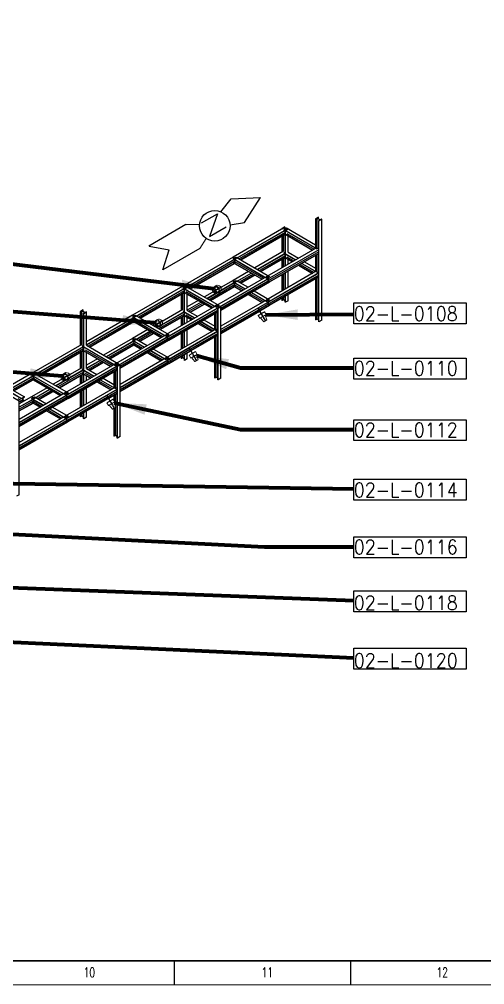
# Model space of a CAD drawing. Header units: inches. Extents: x 9 to 553326, y 5 to 186380.
# Drawn here: x 440000 to 483455, y 5 to 90147 of the extents above; entities that cross this region are included whole.
import ezdxf

# ---------------------------------------------------------------- set-up
doc = ezdxf.new("R2010")
doc.units = ezdxf.units.IN
doc.header["$MEASUREMENT"] = 0
doc.linetypes.add('LIGHTINGLAYOUTPROGRESSUNIT-EMBED 3_DWG$0$HIDDEN2', pattern=[0.1875, 0.125, -0.0625])
for name, color, linetype in [('_Auto', 7, 'Continuous'), ('Default', 7, 'Continuous'), ('LIGHTINGLAYOUTPROGRESSUNIT-EMBED 3_DWG$0$DwgTemplate', 7, 'Continuous')]:
    doc.layers.add(name, color=color, linetype=linetype)
doc.layers.add('Pipe Rack Lighting', color=1, linetype='Continuous', lineweight=5)
doc.styles.add('HZTXT', font='txt_qlt.shx', dxfattribs={"width": 0.7, "bigfont": 'hztxt.shx'})
doc.styles.get("Standard").update_dxf_attribs({"font": 'arial.ttf'})
doc.styles.add('TEG BORDER', font='txt_qlt.shx', dxfattribs={"width": 0.7, "bigfont": 'hztxt.shx'})
doc.dimstyles.new('ANSI_L', dxfattribs={"dimtxt": 0.18, "dimasz": 0.18, "dimexe": 0.18, "dimexo": 0.0625, "dimgap": 0.09, "dimtad": 0, "dimtih": 1, "dimtoh": 1, "dimdec": 4, "dimzin": 0, "dimdsep": 46, "dimtxsty": 'Standard', "dimcen": 0.09, "dimadec": 0, "dimazin": 0, "dimtfac": 1, "dimtdec": 4, "dimtofl": 0, "dimtmove": 0, "dimatfit": 3, "dimfxl": 1, "dimtolj": 1, "dimtzin": 0, "dimarcsym": 0})
doc.dimstyles.new('IED-Dimension-Metric_L', dxfattribs={"dimtxt": 0.18, "dimasz": 0.18, "dimexe": 0.18, "dimexo": 0.0625, "dimgap": 0.09, "dimtad": 0, "dimtih": 1, "dimtoh": 1, "dimdec": 4, "dimzin": 0, "dimdsep": 46, "dimtxsty": 'Standard', "dimcen": 0.09, "dimadec": 0, "dimazin": 0, "dimtfac": 1, "dimtdec": 4, "dimtofl": 0, "dimtmove": 0, "dimatfit": 3, "dimfxl": 1, "dimtolj": 1, "dimtzin": 0, "dimarcsym": 0})

# ---------------------------------------------------------------- blocks, each defined once
blk = doc.blocks.new('TEG BORDER A2')
at = {"linetype": 'Continuous'}
blk.add_line((5, 5), (489, 5), dxfattribs=at)
for p, q in [((371.25, 0), (371.25, 5)), ((408.37, 0), (408.37, 5))]:
    blk.add_line(p, q)
at = {"color": 5, "lineweight": 15}
blk.add_lwpolyline([(0, 420), (594, 420), (594, 0), (0, 0)], close=True, dxfattribs=at)
blk.add_lwpolyline([(5, 415), (589, 415), (589, 5), (5, 5)], close=True)
at = {"char_height": 2, "width": 2, "attachment_point": 7, "style": 'TEG BORDER'}
for s, insert in [('\\pi2.2204e-016;10', (352.17, 1.59)), ('\\pi0.3;11', (389.3, 1.59)), ('\\pi2.2204e-016;12', (426.42, 1.59))]:
    blk.add_mtext(s, dxfattribs=dict(at, insert=insert))

msp = doc.modelspace()

# ---------------------------------------------------------------- linework, layer by layer
at = {"layer": '_Auto', "color": 7, "linetype": 'Continuous'}
for points in [[(471231, 63665), (481711, 63665), (481711, 61717), (471231, 61717)], [(471231, 58509), (481711, 58509), (481711, 56561), (471231, 56561)], [(471231, 52756), (481711, 52756), (481711, 50808), (471231, 50808)], [(471231, 47208), (481711, 47208), (481711, 45260), (471231, 45260)], [(471231, 41811), (481711, 41811), (481711, 39863), (471231, 39863)], [(471231, 36774), (481711, 36774), (481711, 34825), (471231, 34825)], [(471231, 31418), (481711, 31418), (481711, 29470), (471231, 29470)]]:
    msp.add_lwpolyline(points, close=True, dxfattribs=at)
at = {"layer": 'Default', "color": 7, "linetype": 'Continuous'}
for p, q in [((458819, 72177), (459776, 73380)), ((459776, 73380), (462516, 73508)), ((461019, 71188), (462512, 73515)), ((457026, 71142), (458495, 71990)), ((455559, 70983), (452086, 68978)), ((455579, 70987), (456835, 71032)), ((459675, 70971), (461019, 71188)), ((452133, 68975), (453979, 68615)), ((453388, 66762), (453979, 68615)), ((456856, 68758), (453391, 66757))]:
    msp.add_line(p, q, dxfattribs=at)
at = {"layer": 'Default', "color": 0, "linetype": 'Continuous'}
for p, q in [((458495, 71990), (457762, 69866)), ((457762, 69866), (459309, 70759))]:
    msp.add_line(p, q, dxfattribs=at)
msp.add_circle((458252, 70868), 1427, dxfattribs=at)
at = {"layer": 'LIGHTINGLAYOUTPROGRESSUNIT-EMBED 3_DWG$0$DwgTemplate', "color": 9, "linetype": 'Continuous'}
for p, q in [((467924, 71663), (467665, 71513)), ((467665, 71513), (467681, 71504)), ((467665, 71513), (467665, 68763)), ((467681, 71504), (467806, 71576)), ((467681, 68772), (467681, 71504)), ((467806, 71576), (468090, 71412)), ((467806, 68859), (467806, 71576)), ((467816, 71582), (467940, 71654)), ((468100, 71418), (467816, 71582)), ((467940, 71654), (467924, 71663)), ((467940, 71510), (467940, 71654)), ((468090, 71412), (467965, 71340)), ((467965, 71340), (467981, 71331)), ((467965, 61920), (467965, 71340)), ((467981, 71331), (468240, 71480)), ((467981, 61910), (467981, 71331)), ((468224, 71490), (468100, 71418)), ((468240, 71480), (468224, 71490)), ((468240, 62060), (468240, 71480)), ((464686, 70666), (459979, 67948)), ((464945, 70516), (460238, 67799)), ((464815, 70423), (460383, 67864)), ((464787, 70757), (464527, 70607)), ((464527, 70607), (464527, 70575)), ((464527, 70607), (464543, 70598)), ((464543, 70598), (464668, 70670)), ((464543, 70584), (464543, 70598)), ((464668, 70656), (464668, 70670)), ((464668, 70670), (464952, 70506)), ((464678, 70676), (464802, 70748)), ((464962, 70512), (464678, 70676)), ((464686, 70516), (464945, 70666)), ((464686, 70666), (464945, 70516)), ((464686, 70516), (467823, 68705)), ((464802, 70748), (464787, 70757)), ((464802, 70604), (464802, 70748)), ((464893, 70636), (464802, 70689)), ((464815, 70423), (467678, 68770)), ((464952, 70506), (464828, 70434)), ((464828, 67125), (464828, 70434)), ((464828, 70434), (464844, 70425)), ((464844, 70425), (465103, 70575)), ((464844, 67134), (464844, 70425)), ((464945, 70666), (467665, 69095)), ((465087, 70584), (464962, 70512)), ((465103, 70575), (465087, 70584)), ((464815, 70239), (460543, 67772)), ((464828, 70102), (460667, 67700)), ((460683, 67691), (464815, 70077)), ((464527, 69911), (464527, 68401)), ((464543, 68410), (464543, 69920)), ((464668, 68482), (464668, 69992)), ((464690, 70167), (467394, 68606)), ((464815, 70239), (464828, 70232)), ((464815, 70077), (467378, 68597)), ((464968, 70150), (467518, 68678)), ((465103, 68401), (465103, 69911)), ((467818, 68851), (463117, 66137)), ((467965, 68637), (463376, 65987)), ((467965, 68619), (463376, 65969)), ((467948, 68777), (467823, 68705)), ((459974, 67946), (455272, 65231)), ((460233, 67796), (455531, 65081)), ((460108, 67706), (455677, 65147)), ((459974, 67946), (460233, 67796)), ((460238, 67799), (459979, 67948)), ((459979, 67948), (459979, 67943)), ((459979, 67799), (460238, 67948)), ((459979, 67799), (463117, 65987)), ((460108, 67706), (460108, 67521)), ((460108, 67706), (462971, 66053)), ((460238, 67948), (463376, 66137)), ((464681, 68489), (461991, 66936)), ((464828, 68275), (462250, 66787)), ((464815, 68249), (462266, 66777)), ((464815, 68065), (462425, 66685)), ((464828, 67928), (462550, 66613)), ((462566, 66604), (464815, 67903)), ((467953, 68427), (463251, 65713)), ((467965, 68291), (463376, 65641)), ((463376, 65622), (467965, 68272)), ((464527, 67737), (464527, 66951)), ((464543, 66961), (464543, 67746)), ((464668, 67033), (464668, 67818)), ((464686, 68342), (464810, 68414)), ((464686, 68342), (465811, 67692)), ((464690, 67993), (465511, 67519)), ((464815, 68249), (465795, 67683)), ((464815, 68065), (464828, 68058)), ((464815, 67903), (465495, 67510)), ((464968, 67977), (465636, 67591)), ((465103, 68401), (466070, 67842)), ((465103, 67283), (465103, 67737)), ((467665, 68099), (467665, 66589)), ((467681, 66598), (467681, 68108)), ((467806, 66685), (467806, 68180)), ((460108, 67521), (455836, 65055)), ((460233, 67450), (455961, 64983)), ((455977, 64974), (460108, 67359)), ((459984, 67450), (462687, 65889)), ((460108, 67521), (460233, 67450)), ((460108, 67521), (462812, 65961)), ((460108, 67359), (462671, 65880)), ((466070, 67178), (467378, 66423)), ((466086, 67187), (467394, 66432)), ((466211, 67259), (467518, 66504)), ((466370, 67351), (467678, 66596)), ((466386, 67360), (467823, 66531)), ((466645, 67510), (467665, 66921)), ((463112, 66134), (458410, 63419)), ((463371, 65984), (458669, 63270)), ((463371, 65966), (458814, 63335)), ((461416, 66604), (459979, 65774)), ((461675, 66455), (460238, 65625)), ((461691, 66445), (460383, 65690)), ((461850, 66353), (460543, 65598)), ((461975, 66281), (460667, 65526)), ((460683, 65517), (461991, 66272)), ((463112, 66134), (463371, 65984)), ((467818, 66677), (463117, 63963)), ((463376, 65987), (463117, 66137)), ((463376, 66137), (463117, 65987)), ((463246, 65894), (463246, 65710)), ((467953, 66253), (463251, 63539)), ((463251, 65713), (463251, 65897)), ((463371, 65984), (463371, 65966)), ((463371, 65972), (463376, 65969)), ((467965, 66463), (463376, 63813)), ((467965, 66445), (463376, 63795)), ((467965, 66117), (463376, 63467)), ((463376, 63448), (467965, 66098)), ((463376, 65969), (463376, 65987)), ((464527, 66287), (464527, 64777)), ((464543, 64787), (464543, 66297)), ((464668, 64859), (464668, 66369)), ((464828, 64951), (464828, 66461)), ((464844, 64960), (464844, 66470)), ((465103, 65109), (465103, 66619)), ((467665, 65925), (467665, 62093)), ((467681, 62084), (467681, 65934)), ((467806, 62156), (467806, 66006)), ((467948, 66603), (467823, 66531)), ((455272, 65231), (450565, 62514)), ((455531, 65081), (450824, 62364)), ((455402, 64988), (450970, 62430)), ((455373, 65322), (455114, 65173)), ((455114, 65173), (455130, 65163)), ((455114, 65173), (455114, 65140)), ((455130, 65163), (455255, 65235)), ((455130, 65149), (455130, 65163)), ((455255, 65235), (455539, 65071)), ((455255, 65221), (455255, 65235)), ((455264, 65241), (455389, 65313)), ((455549, 65077), (455264, 65241)), ((455272, 65081), (455531, 65231)), ((455531, 65081), (455272, 65231)), ((455272, 65231), (455531, 65081)), ((455272, 65081), (458410, 63270)), ((455389, 65313), (455373, 65322)), ((455389, 65299), (455389, 65313)), ((455402, 64988), (458264, 63335)), ((455539, 65071), (455414, 64999)), ((455414, 61690), (455414, 64999)), ((455414, 64999), (455430, 64990)), ((455430, 64990), (455689, 65140)), ((455430, 61699), (455430, 64990)), ((455531, 65231), (458669, 63419)), ((455673, 65149), (455549, 65077)), ((455689, 65140), (455673, 65149)), ((459974, 65772), (457284, 64219)), ((460233, 65622), (457543, 64069)), ((460108, 65532), (457559, 64060)), ((460108, 65348), (457719, 63968)), ((460233, 65276), (457843, 63896)), ((457859, 63887), (460108, 65185)), ((463246, 65710), (458827, 63158)), ((463371, 65638), (458827, 63015)), ((458827, 62996), (463371, 65620)), ((459974, 65772), (460233, 65622)), ((460238, 65625), (459979, 65774)), ((459979, 65774), (459979, 65769)), ((459979, 65625), (460238, 65774)), ((459979, 65625), (461104, 64975)), ((459984, 65276), (460804, 64802)), ((460108, 65532), (460108, 65348)), ((460108, 65532), (461088, 64966)), ((460108, 65348), (460233, 65276)), ((460108, 65348), (460929, 64874)), ((460108, 65185), (460788, 64793)), ((460238, 65774), (461363, 65125)), ((463246, 65710), (463371, 65638)), ((463376, 65641), (463251, 65713)), ((463371, 65638), (463371, 65620)), ((463371, 65625), (463376, 65622)), ((463376, 65622), (463376, 65641)), ((455402, 64804), (451129, 62338)), ((455414, 64667), (451254, 62266)), ((451270, 62256), (455402, 64642)), ((455114, 64476), (455114, 62966)), ((455130, 62975), (455130, 64485)), ((455255, 63047), (455255, 64557)), ((455277, 64732), (457980, 63171)), ((455402, 64804), (455414, 64797)), ((455402, 64642), (457964, 63162)), ((455555, 64716), (458105, 63243)), ((455689, 62966), (455689, 64476)), ((461363, 64461), (462671, 63706)), ((461379, 64470), (462687, 63715)), ((461504, 64542), (462812, 63787)), ((461664, 64634), (462971, 63879)), ((461679, 64643), (463117, 63813)), ((461938, 64793), (463376, 63963)), ((464527, 64113), (464527, 63905)), ((464543, 63895), (464543, 64123)), ((464668, 63967), (464668, 64195)), ((464828, 63731), (464828, 64287)), ((464844, 63722), (464844, 64296)), ((465103, 63872), (465103, 64445)), ((458410, 63419), (453703, 60702)), ((458669, 63270), (453962, 60552)), ((458552, 63184), (453962, 60534)), ((456709, 63887), (455689, 63298)), ((456968, 63737), (455689, 62999)), ((456984, 63728), (455689, 62980)), ((457144, 63636), (455836, 62881)), ((457268, 63564), (455961, 62809)), ((455977, 62800), (457284, 63555)), ((458511, 63511), (458252, 63361)), ((458252, 63361), (458252, 63328)), ((458252, 63361), (458268, 63352)), ((458268, 63352), (458392, 63424)), ((458268, 63337), (458268, 63352)), ((458392, 63424), (458677, 63260)), ((458402, 63429), (458527, 63501)), ((458686, 63265), (458402, 63429)), ((458669, 63419), (458410, 63270)), ((458669, 63270), (458410, 63419)), ((458410, 63419), (458669, 63270)), ((458527, 63501), (458511, 63511)), ((458677, 63260), (458552, 63188)), ((458552, 63188), (458568, 63179)), ((458552, 56485), (458552, 63188)), ((458568, 63179), (458827, 63328)), ((458568, 56476), (458568, 63179)), ((458811, 63337), (458686, 63265)), ((458827, 63328), (458811, 63337)), ((463112, 63960), (458827, 61486)), ((463371, 63810), (458827, 61187)), ((463371, 63792), (458827, 61169)), ((458827, 56625), (458827, 63328)), ((463246, 63536), (462403, 63049)), ((463371, 63464), (462466, 62941)), ((462474, 62928), (463371, 63446)), ((463112, 63960), (463371, 63810)), ((463376, 63813), (463117, 63963)), ((463376, 63963), (463117, 63813)), ((463246, 63720), (463246, 63536)), ((463246, 63536), (463371, 63464)), ((463251, 63539), (463251, 63723)), ((463376, 63467), (463251, 63539)), ((463371, 63810), (463371, 63792)), ((463371, 63798), (463376, 63795)), ((463371, 63464), (463371, 63446)), ((463371, 63451), (463376, 63448)), ((463376, 63795), (463376, 63813)), ((463376, 63448), (463376, 63467)), ((464543, 63895), (464527, 63905)), ((464668, 63967), (464543, 63895)), ((464828, 63875), (464668, 63967)), ((464844, 63722), (464828, 63731)), ((465103, 63872), (464844, 63722)), ((445960, 63021), (445701, 62872)), ((445701, 62872), (445717, 62863)), ((445701, 62872), (445701, 59705)), ((445717, 62863), (445841, 62935)), ((445717, 59714), (445717, 62863)), ((445841, 59786), (445841, 62935)), ((445841, 62935), (446125, 62771)), ((445851, 62940), (445976, 63012)), ((446135, 62776), (445851, 62940)), ((445976, 63012), (445960, 63021)), ((445976, 62868), (445976, 63012)), ((446125, 62771), (446001, 62699)), ((446001, 62699), (446017, 62689)), ((446001, 56255), (446001, 62699)), ((446017, 62689), (446276, 62839)), ((446017, 56264), (446017, 62689)), ((446260, 62848), (446135, 62776)), ((446276, 62839), (446260, 62848)), ((446276, 59705), (446276, 62839)), ((450561, 62511), (446276, 60037)), ((450820, 62361), (446276, 59738)), ((450695, 62271), (446276, 59719)), ((450561, 62511), (450820, 62361)), ((450565, 62364), (450824, 62514)), ((450565, 62514), (450565, 62508)), ((450824, 62364), (450565, 62514)), ((450565, 62364), (453703, 60552)), ((450695, 62271), (450695, 62087)), ((450695, 62271), (453558, 60618)), ((450824, 62514), (453962, 60702)), ((455267, 63054), (452578, 61501)), ((455414, 62840), (452837, 61352)), ((455402, 62814), (452853, 61343)), ((455402, 62630), (453012, 61251)), ((455414, 62493), (453137, 61179)), ((453153, 61169), (455402, 62468)), ((458539, 62992), (453838, 60278)), ((458552, 62856), (453962, 60206)), ((453962, 60188), (458552, 62837)), ((455114, 62302), (455114, 61517)), ((455130, 61526), (455130, 62311)), ((455255, 61598), (455255, 62383)), ((455287, 62899), (455412, 62971)), ((455287, 62899), (456398, 62258)), ((455287, 62552), (455412, 62624)), ((455287, 62552), (456098, 62084)), ((455402, 62814), (456382, 62248)), ((455402, 62468), (456082, 62075)), ((455412, 62624), (455412, 62809)), ((455412, 62624), (455414, 62623)), ((455555, 62542), (456222, 62156)), ((455689, 62966), (456657, 62407)), ((455689, 61849), (455689, 62302)), ((458252, 62664), (458252, 61154)), ((458268, 61163), (458268, 62673)), ((458392, 61250), (458392, 62745)), ((462354, 63021), (458827, 60985)), ((462417, 62913), (458827, 60841)), ((458827, 60822), (462425, 62899)), ((450695, 62087), (446423, 59620)), ((450820, 62015), (446547, 59548)), ((446563, 59539), (450695, 61924)), ((450570, 62015), (453274, 60454)), ((450695, 62087), (450820, 62015)), ((450695, 62087), (453398, 60526)), ((450695, 61924), (453258, 60445)), ((456657, 61743), (457964, 60988)), ((456673, 61752), (457980, 60997)), ((456797, 61824), (458105, 61069)), ((456957, 61916), (458264, 61161)), ((456973, 61926), (458410, 61096)), ((457232, 62075), (458252, 61486)), ((467681, 62084), (467665, 62093)), ((467806, 62156), (467681, 62084)), ((467965, 62064), (467806, 62156)), ((467981, 61910), (467965, 61920)), ((468240, 62060), (467981, 61910)), ((453698, 60699), (448997, 57985)), ((453957, 60550), (449256, 57835)), ((453957, 60531), (449401, 57901)), ((452003, 61169), (450565, 60340)), ((452262, 61020), (450824, 60190)), ((452278, 61011), (450970, 60256)), ((452437, 60919), (451129, 60164)), ((452562, 60847), (451254, 60092)), ((451270, 60082), (452578, 60837)), ((453698, 60699), (453957, 60550)), ((458405, 61243), (453703, 58528)), ((453962, 60702), (453703, 60552)), ((453962, 60552), (453703, 60702)), ((453833, 60459), (453833, 60275)), ((453838, 60278), (453838, 60462)), ((453957, 60550), (453957, 60531)), ((453957, 60537), (453962, 60534)), ((458552, 61028), (453962, 58378)), ((458552, 61010), (453962, 58360)), ((453962, 60534), (453962, 60552)), ((455114, 60853), (455114, 59343)), ((455130, 59352), (455130, 60862)), ((455255, 59424), (455255, 60934)), ((455414, 59516), (455414, 61026)), ((455430, 59525), (455430, 61035)), ((455689, 59675), (455689, 61185)), ((458539, 60819), (455971, 59336)), ((458552, 60682), (456033, 59228)), ((456041, 59214), (458552, 60663)), ((458252, 60490), (458252, 56658)), ((458268, 56649), (458268, 60499)), ((458392, 56721), (458392, 60571)), ((458535, 61168), (458410, 61096)), ((445854, 59793), (441152, 57079)), ((446001, 59579), (441411, 56929)), ((445988, 59553), (441557, 56995)), ((445859, 59647), (445983, 59719)), ((445859, 59647), (448997, 57835)), ((445988, 59553), (448851, 57901)), ((446276, 59705), (449256, 57985)), ((450561, 60337), (447871, 58784)), ((450820, 60187), (448130, 58634)), ((450695, 60097), (448146, 58625)), ((450695, 59913), (448305, 58533)), ((450820, 59841), (448430, 58461)), ((448446, 58452), (450695, 59750)), ((453833, 60275), (449414, 57724)), ((453957, 60203), (449414, 57580)), ((449414, 57561), (453957, 60185)), ((450561, 60337), (450820, 60187)), ((450824, 60190), (450565, 60340)), ((450565, 60340), (450565, 60334)), ((450565, 60190), (450824, 60340)), ((450565, 60190), (451691, 59540)), ((450570, 59841), (451391, 59367)), ((450695, 60097), (451675, 59531)), ((450695, 60097), (450695, 59913)), ((450695, 59913), (451516, 59439)), ((450695, 59913), (450820, 59841)), ((450695, 59750), (451375, 59358)), ((450824, 60340), (451950, 59690)), ((453833, 60275), (453957, 60203)), ((453962, 60206), (453838, 60278)), ((453957, 60203), (453957, 60185)), ((453957, 60190), (453962, 60188)), ((453962, 60188), (453962, 60206)), ((445988, 59369), (441716, 56903)), ((446001, 59233), (441841, 56831)), ((441857, 56822), (445988, 59207)), ((445701, 59041), (445701, 57531)), ((445717, 57540), (445717, 59050)), ((445841, 57612), (445841, 59122)), ((445864, 59297), (448567, 57737)), ((445988, 59369), (446001, 59362)), ((445988, 59207), (448551, 57727)), ((446141, 59281), (448692, 57809)), ((446276, 57531), (446276, 59041)), ((451950, 59026), (453258, 58271)), ((451966, 59035), (453274, 58280)), ((452091, 59107), (453398, 58352)), ((452250, 59199), (453558, 58444)), ((452266, 59208), (453703, 58378)), ((452525, 59358), (453962, 58528)), ((455922, 59307), (453838, 58104)), ((455984, 59199), (453962, 58032)), ((453962, 58014), (455992, 59186)), ((455114, 58679), (455114, 58470)), ((455130, 58461), (455130, 58688)), ((455255, 58532), (455255, 58760)), ((455414, 58296), (455414, 58852)), ((455430, 58287), (455430, 58861)), ((455689, 58437), (455689, 59011)), ((448997, 57985), (444290, 55267)), ((449256, 57835), (444549, 55118)), ((449139, 57749), (444549, 55099)), ((447296, 58452), (446276, 57863)), ((447555, 58302), (446276, 57564)), ((447571, 58293), (446276, 57546)), ((447730, 58201), (446423, 57446)), ((447855, 58129), (446547, 57374)), ((446563, 57365), (447871, 58120)), ((449098, 58076), (448839, 57926)), ((448839, 57926), (448839, 57893)), ((448839, 57926), (448855, 57917)), ((448855, 57917), (448979, 57989)), ((448855, 57903), (448855, 57917)), ((448979, 57989), (449263, 57825)), ((448989, 57995), (449114, 58067)), ((449273, 57831), (448989, 57995)), ((449256, 57835), (448997, 57985)), ((449256, 57985), (448997, 57835)), ((448997, 57985), (449256, 57835)), ((449114, 58067), (449098, 58076)), ((449263, 57825), (449139, 57753)), ((449139, 57753), (449155, 57744)), ((449139, 51050), (449139, 57753)), ((449155, 57744), (449414, 57893)), ((449155, 51041), (449155, 57744)), ((449398, 57903), (449273, 57831)), ((449414, 57893), (449398, 57903)), ((453698, 58525), (449414, 56051)), ((453957, 58376), (449414, 55752)), ((453957, 58357), (449414, 55734)), ((453833, 58101), (449414, 55550)), ((453957, 58029), (449414, 55406)), ((449414, 55387), (453957, 58011)), ((449414, 51190), (449414, 57893)), ((453698, 58525), (453957, 58376)), ((453962, 58378), (453703, 58528)), ((453962, 58528), (453703, 58378)), ((453833, 58285), (453833, 58101)), ((453833, 58101), (453957, 58029)), ((453838, 58104), (453838, 58288)), ((453962, 58032), (453838, 58104)), ((453957, 58376), (453957, 58357)), ((453957, 58363), (453962, 58360)), ((453957, 58029), (453957, 58011)), ((453957, 58016), (453962, 58014)), ((453962, 58360), (453962, 58378)), ((453962, 58014), (453962, 58032)), ((455130, 58461), (455114, 58470)), ((455255, 58532), (455130, 58461)), ((455414, 58440), (455255, 58532)), ((455430, 58287), (455414, 58296)), ((455689, 58437), (455430, 58287)), ((441147, 57076), (438928, 55795)), ((441406, 56926), (439187, 55645)), ((441282, 56836), (439203, 55636)), ((441147, 57076), (441406, 56926)), ((441152, 56929), (441411, 57079)), ((441152, 57079), (441152, 57073)), ((441411, 56929), (441152, 57079)), ((441152, 56929), (444290, 55118)), ((441282, 56836), (441282, 56652)), ((441282, 56836), (444144, 55183)), ((441411, 57079), (444549, 55267)), ((445854, 57619), (443164, 56067)), ((446001, 57405), (443423, 55917)), ((445988, 57380), (443439, 55908)), ((445988, 57195), (443599, 55816)), ((446001, 57059), (443723, 55744)), ((443739, 55735), (445988, 57033)), ((449126, 57558), (444424, 54843)), ((449139, 57421), (444549, 54771)), ((444549, 54753), (449139, 57403)), ((445701, 56867), (445701, 56082)), ((445717, 56091), (445717, 56876)), ((445841, 56163), (445841, 56948)), ((445874, 57464), (445998, 57536)), ((445874, 57464), (446984, 56823)), ((445874, 57118), (445998, 57190)), ((445874, 57118), (446684, 56650)), ((445988, 57380), (446968, 56814)), ((445988, 57033), (446668, 56640)), ((445998, 57190), (445998, 57374)), ((445998, 57190), (446001, 57188)), ((446141, 57107), (446809, 56722)), ((446276, 57531), (447243, 56972)), ((446276, 56414), (446276, 56867)), ((448839, 57229), (448839, 55719)), ((448855, 55729), (448855, 57239)), ((448979, 55815), (448979, 57311)), ((441282, 56652), (439363, 55544)), ((441406, 56580), (439487, 55472)), ((439503, 55463), (441282, 56490)), ((441157, 56580), (443860, 55019)), ((441282, 56652), (441406, 56580)), ((441282, 56652), (443985, 55091)), ((441282, 56490), (443844, 55010)), ((447243, 56308), (448551, 55553)), ((447259, 56318), (448567, 55563)), ((447384, 56390), (448692, 55635)), ((447543, 56482), (448851, 55727)), ((447559, 56491), (448997, 55661)), ((447818, 56640), (448839, 56051)), ((458268, 56649), (458252, 56658)), ((458392, 56721), (458268, 56649)), ((458552, 56629), (458392, 56721)), ((458568, 56476), (458552, 56485)), ((458827, 56625), (458568, 56476)), ((438642, 55661), (440211, 54755)), ((438642, 55643), (440211, 54737)), ((438642, 55315), (440211, 54409)), ((438642, 55296), (440211, 54390)), ((438901, 55811), (440470, 54905)), ((444285, 55264), (440000, 52791)), ((444544, 55115), (440000, 52491)), ((444544, 55096), (440000, 52473)), ((442589, 55735), (441152, 54905)), ((442848, 55585), (441411, 54755)), ((442864, 55576), (441557, 54821)), ((443024, 55484), (441716, 54729)), ((443148, 55412), (441841, 54657)), ((441857, 54648), (443164, 55403)), ((444285, 55264), (444544, 55115)), ((448992, 55808), (444290, 53093)), ((444549, 55267), (444290, 55118)), ((444549, 55118), (444290, 55267)), ((444419, 55024), (444419, 54840)), ((444424, 54843), (444424, 55027)), ((444544, 55115), (444544, 55096)), ((444544, 55102), (444549, 55099)), ((449139, 55594), (444549, 52944)), ((449139, 55575), (444549, 52925)), ((444549, 55099), (444549, 55118)), ((445701, 55418), (445701, 53908)), ((445717, 53917), (445717, 55427)), ((445841, 53989), (445841, 55499)), ((446001, 54081), (446001, 55591)), ((446017, 54090), (446017, 55600)), ((446276, 54240), (446276, 55750)), ((449126, 55384), (448283, 54897)), ((449139, 55247), (448345, 54789)), ((448353, 54775), (449139, 55229)), ((448839, 55055), (448839, 54555)), ((448855, 54527), (448855, 55065)), ((448979, 54003), (448979, 55137)), ((449121, 55733), (448997, 55661)), ((439866, 54752), (440335, 54481)), ((441147, 54902), (440000, 54240)), ((444419, 54840), (440000, 52289)), ((444544, 54768), (440000, 52145)), ((441406, 54752), (440000, 53941)), ((440000, 52127), (444544, 54750)), ((441282, 54662), (440000, 53922)), ((440000, 45756), (440000, 54512)), ((441282, 54478), (440000, 53738)), ((441406, 54406), (440000, 53594)), ((440000, 53576), (441282, 54316)), ((440470, 54905), (440211, 54755)), ((440211, 54737), (440335, 54809)), ((440211, 54755), (440211, 54737)), ((440211, 54390), (440470, 54540)), ((440335, 54481), (440211, 54409)), ((440211, 54409), (440211, 54390)), ((440335, 54809), (440335, 54481)), ((440345, 54814), (440470, 54886)), ((440345, 54486), (440345, 54814)), ((440345, 54630), (440470, 54558)), ((440470, 54558), (440345, 54486)), ((440470, 54886), (440470, 54905)), ((440470, 54540), (440470, 54558)), ((441147, 54902), (441406, 54752)), ((441152, 54905), (441152, 54899)), ((441411, 54755), (441152, 54905)), ((441152, 54755), (441411, 54905)), ((441152, 54755), (442278, 54105)), ((441157, 54406), (441978, 53932)), ((441282, 54662), (441282, 54478)), ((441282, 54662), (442262, 54096)), ((441282, 54478), (441406, 54406)), ((441282, 54478), (442102, 54004)), ((441282, 54316), (441962, 53923)), ((441411, 54905), (442537, 54255)), ((444419, 54840), (444544, 54768)), ((448234, 54869), (444424, 52669)), ((444549, 54771), (444424, 54843)), ((444544, 54768), (444544, 54750)), ((444544, 54756), (444549, 54753)), ((444549, 54753), (444549, 54771)), ((448297, 54761), (444549, 52597)), ((444549, 52579), (448305, 54747)), ((448855, 54347), (448855, 54383)), ((442537, 53591), (443844, 52836)), ((442553, 53600), (443860, 52845)), ((442677, 53672), (443985, 52917)), ((442837, 53764), (444144, 53009)), ((442853, 53773), (444290, 52944)), ((443112, 53923), (444549, 53093)), ((445701, 53244), (445701, 53035)), ((445717, 53026), (445717, 53253)), ((445841, 53098), (445841, 53325)), ((446001, 52862), (446001, 53417)), ((446017, 52852), (446017, 53426)), ((446276, 53002), (446276, 53576)), ((448839, 53827), (448839, 51223)), ((448855, 51214), (448855, 53836)), ((448979, 51286), (448979, 53908)), ((444285, 53090), (440000, 50617)), ((444544, 52941), (440000, 50318)), ((444544, 52922), (440000, 50299)), ((444419, 52666), (440000, 50115)), ((444544, 52594), (440000, 49971)), ((440000, 49953), (444544, 52576)), ((444285, 53090), (444544, 52941)), ((444549, 52944), (444290, 53093)), ((444549, 53093), (444290, 52944)), ((444419, 52851), (444419, 52666)), ((444419, 52666), (444544, 52594)), ((444424, 52669), (444424, 52853)), ((444549, 52597), (444424, 52669)), ((444544, 52941), (444544, 52922)), ((444544, 52928), (444549, 52925)), ((444544, 52594), (444544, 52576)), ((444544, 52582), (444549, 52579)), ((444549, 52925), (444549, 52944)), ((444549, 52579), (444549, 52597)), ((445717, 53026), (445701, 53035)), ((445841, 53098), (445717, 53026)), ((446001, 53006), (445841, 53098)), ((446017, 52852), (446001, 52862)), ((446276, 53002), (446017, 52852)), ((448855, 51214), (448839, 51223)), ((448979, 51286), (448855, 51214)), ((449139, 51194), (448979, 51286)), ((449155, 51041), (449139, 51050)), ((449414, 51190), (449155, 51041)), ((440000, 45756), (439741, 45606))]:
    msp.add_line(p, q, dxfattribs=at)
at = {"layer": 'Pipe Rack Lighting', "color": 0, "linetype": 'Continuous'}
msp.add_line((456856, 68758), (457452, 69687), dxfattribs=at)
at = {"layer": 'Pipe Rack Lighting', "linetype": 'Continuous'}
for p, q in [((458065, 64890), (458121, 64952)), ((458245, 65195), (458397, 65283)), ((458552, 65015), (458839, 65181)), ((462274, 63146), (462335, 63181)), ((462274, 63146), (462335, 63181)), ((462568, 62652), (462280, 63149)), ((462617, 62680), (462329, 63178)), ((462353, 62528), (462299, 62497)), ((462452, 62233), (462299, 62497)), ((462885, 62835), (462353, 62528)), ((462505, 62264), (462452, 62233)), ((463037, 62571), (462505, 62264)), ((462835, 61908), (462525, 62275)), ((463037, 62571), (462885, 62835)), ((463127, 62077), (462964, 62529)), ((452574, 61720), (452630, 61781)), ((452753, 62025), (452906, 62113)), ((453061, 61844), (453348, 62010)), ((462862, 61923), (462835, 61908)), ((463127, 62077), (462862, 61923)), ((455842, 59432), (455903, 59467)), ((455842, 59432), (455903, 59467)), ((456135, 58938), (455848, 59436)), ((455921, 58814), (455867, 58783)), ((456019, 58519), (455867, 58783)), ((456184, 58966), (455897, 59464)), ((456453, 59121), (455921, 58814)), ((456605, 58857), (456073, 58550)), ((456605, 58857), (456453, 59121)), ((456695, 58363), (456532, 58815)), ((456073, 58550), (456019, 58519)), ((456402, 58194), (456092, 58561)), ((456429, 58209), (456402, 58194)), ((456695, 58363), (456429, 58209)), ((443945, 56738), (444001, 56799)), ((444125, 57043), (444277, 57131)), ((444432, 56862), (444719, 57028)), ((448154, 54994), (448215, 55029)), ((448154, 54994), (448215, 55029)), ((448448, 54499), (448160, 54997)), ((448497, 54527), (448209, 55025)), ((448233, 54375), (448179, 54344)), ((448331, 54081), (448179, 54344)), ((448765, 54682), (448233, 54375)), ((448385, 54112), (448331, 54081)), ((448917, 54419), (448385, 54112)), ((448715, 53755), (448405, 54123)), ((448917, 54419), (448765, 54682)), ((449007, 53924), (448844, 54377)), ((448741, 53771), (448715, 53755)), ((449007, 53924), (448741, 53771))]:
    msp.add_line(p, q, dxfattribs=at)
at = {"layer": 'Pipe Rack Lighting', "linetype": 'LIGHTINGLAYOUTPROGRESSUNIT-EMBED 3_DWG$0$HIDDEN2'}
for p, q in [((458121, 64952), (458246, 65089)), ((458163, 64790), (458552, 65015)), ((458191, 64741), (458580, 64966)), ((458580, 64966), (458867, 65132)), ((458229, 64607), (458310, 64624)), ((458310, 64624), (458491, 64664)), ((458583, 64610), (458735, 64697)), ((462330, 63178), (462274, 63146)), ((462330, 63178), (462274, 63146)), ((462329, 63178), (462280, 63149)), ((462335, 63181), (462330, 63178)), ((462335, 63181), (462330, 63178)), ((462299, 62497), (462885, 62835)), ((462452, 62233), (463037, 62571)), ((462964, 62529), (462525, 62275)), ((462957, 61978), (462568, 62652)), ((463005, 62006), (462617, 62680)), ((452630, 61781), (452755, 61918)), ((452672, 61620), (453061, 61844)), ((452700, 61571), (453089, 61796)), ((452737, 61436), (452819, 61454)), ((452819, 61454), (453000, 61493)), ((453089, 61796), (453376, 61961)), ((453092, 61439), (453244, 61527)), ((462835, 61908), (463127, 62077)), ((463005, 62006), (462957, 61978)), ((455897, 59464), (455842, 59432)), ((455897, 59464), (455842, 59432)), ((455897, 59464), (455848, 59436)), ((455867, 58783), (456453, 59121)), ((455903, 59467), (455897, 59464)), ((455903, 59467), (455897, 59464)), ((456019, 58519), (456605, 58857)), ((456532, 58815), (456092, 58561)), ((456524, 58264), (456135, 58938)), ((456573, 58292), (456184, 58966)), ((456402, 58194), (456695, 58363)), ((456573, 58292), (456524, 58264)), ((444001, 56799), (444126, 56937)), ((444043, 56638), (444432, 56862)), ((444071, 56589), (444460, 56814)), ((444460, 56814), (444747, 56980)), ((444109, 56454), (444190, 56472)), ((444190, 56472), (444371, 56512)), ((444463, 56457), (444615, 56545)), ((448210, 55026), (448154, 54994)), ((448210, 55026), (448154, 54994)), ((448209, 55025), (448160, 54997)), ((448215, 55029), (448210, 55026)), ((448215, 55029), (448210, 55026)), ((448179, 54344), (448765, 54682)), ((448331, 54081), (448917, 54419)), ((448844, 54377), (448405, 54123)), ((448837, 53826), (448448, 54499)), ((448885, 53854), (448497, 54527)), ((448715, 53755), (449007, 53924)), ((448885, 53854), (448837, 53826))]:
    msp.add_line(p, q, dxfattribs=at)
for centre, major_axis, start_param, end_param in [((458177, 64766), (-85, 146), 4.712389, 6.538488), ((458414, 64902), (-169, 293), 4.712389, 6.283185), ((458566, 64990), (169, -293), 4.793442, 7.770552), ((458414, 64902), (169, -293), 0, 1.570796), ((458566, 64990), (169, -293), 1.570796, 1.654226), ((458566, 64990), (169, -293), 1.487366, 1.570796), ((458853, 65156), (17.6, -30.5), 5.602689, 6.963681), ((458853, 65156), (17.6, -30.5), 5.602689, 6.963681), ((458853, 65156), (14.1, -24.4), 6.044188, 6.522183), ((458177, 64766), (85, -146), 4.875034, 6.027883), ((458414, 64902), (169, -293), 4.793442, 6.283185), ((458177, 64766), (85, -146), 6.027883, 7.853982), ((452686, 61595), (-85, 146), 4.712389, 6.538488), ((452686, 61595), (85, -146), 4.875034, 6.027883), ((452923, 61732), (169, -293), 4.793442, 6.283185), ((452686, 61595), (85, -146), 6.027883, 7.853982), ((452923, 61732), (-169, 293), 4.712389, 6.283185), ((453075, 61820), (169, -293), 4.793442, 7.770552), ((452923, 61732), (169, -293), 0, 1.570796), ((453075, 61820), (169, -293), 1.570796, 1.654226), ((453075, 61820), (169, -293), 1.487366, 1.570796), ((453362, 61986), (17.6, -30.5), 5.602689, 6.963681), ((453362, 61986), (17.6, -30.5), 5.602689, 6.963681), ((453362, 61986), (14.1, -24.4), 6.044188, 6.522183), ((444294, 56750), (-169, 293), 4.712389, 6.283185), ((444446, 56838), (169, -293), 4.793442, 7.770552), ((444294, 56750), (169, -293), 0, 1.570796), ((444446, 56838), (169, -293), 1.570796, 1.654226), ((444446, 56838), (169, -293), 1.487366, 1.570796), ((444733, 57004), (17.6, -30.5), 5.602689, 6.963681), ((444733, 57004), (17.6, -30.5), 5.602689, 6.963681), ((444733, 57004), (14.1, -24.4), 6.044188, 6.522183), ((444057, 56614), (-85, 146), 4.712389, 6.538488), ((444057, 56614), (85, -146), 4.875034, 6.027883), ((444294, 56750), (169, -293), 4.793442, 6.283185), ((444057, 56614), (85, -146), 6.027883, 7.853982)]:
    msp.add_ellipse(centre, major_axis=major_axis, ratio=0.816497, start_param=start_param, end_param=end_param, dxfattribs=at)
at = {"layer": 'Pipe Rack Lighting', "linetype": 'Continuous'}
for centre, major_axis, start_param, end_param in [((458414, 64902), (-169, 293), 0, 1.65185), ((458566, 64990), (-169, 293), 4.795819, 7.935035), ((458853, 65156), (-17.6, 30.5), 4.712389, 8.744282), ((458853, 65156), (-17.6, 30.5), 4.712389, 8.744282), ((458853, 65156), (14.1, -24.4), 1.570796, 6.044188), ((458853, 65156), (14.1, -24.4), 0.238997, 1.570796), ((458853, 65156), (17.6, -30.5), 0.680496, 1.570796), ((458853, 65156), (17.6, -30.5), 0.680496, 1.570796), ((458177, 64766), (-85, 146), 0.255303, 1.733442), ((452686, 61595), (-85, 146), 0.255303, 1.733442), ((452923, 61732), (-169, 293), 0, 1.65185), ((453075, 61820), (-169, 293), 4.795819, 7.935035), ((453362, 61986), (-17.6, 30.5), 4.712389, 8.744282), ((453362, 61986), (-17.6, 30.5), 4.712389, 8.744282), ((453362, 61986), (14.1, -24.4), 1.570796, 6.044188), ((453362, 61986), (14.1, -24.4), 0.238997, 1.570796), ((453362, 61986), (17.6, -30.5), 0.680496, 1.570796), ((453362, 61986), (17.6, -30.5), 0.680496, 1.570796), ((444294, 56750), (-169, 293), 0, 1.65185), ((444446, 56838), (-169, 293), 4.795819, 7.935035), ((444733, 57004), (-17.6, 30.5), 4.712389, 8.744282), ((444733, 57004), (-17.6, 30.5), 4.712389, 8.744282), ((444733, 57004), (14.1, -24.4), 1.570796, 6.044188), ((444733, 57004), (14.1, -24.4), 0.238997, 1.570796), ((444733, 57004), (17.6, -30.5), 0.680496, 1.570796), ((444733, 57004), (17.6, -30.5), 0.680496, 1.570796), ((444057, 56614), (-85, 146), 0.255303, 1.733442)]:
    msp.add_ellipse(centre, major_axis=major_axis, ratio=0.816497, start_param=start_param, end_param=end_param, dxfattribs=at)
at = {"layer": 'Pipe Rack Lighting', "linetype": 'LIGHTINGLAYOUTPROGRESSUNIT-EMBED 3_DWG$0$HIDDEN2'}
for centre, major_axis in [((458414, 64902), (127, -220)), ((458177, 64766), (14.1, -24.4)), ((452686, 61595), (14.1, -24.4)), ((452923, 61732), (127, -220)), ((444294, 56750), (127, -220)), ((444057, 56614), (14.1, -24.4))]:
    msp.add_ellipse(centre, major_axis=major_axis, ratio=0.816497, dxfattribs=at)

# ---------------------------------------------------------------- block references
at = {"xscale": 443.75, "yscale": 443.75, "zscale": 443.75}
msp.add_blockref('TEG BORDER A2', (289738, 5), dxfattribs=at)

# ---------------------------------------------------------------- texts
at = {"layer": '_Auto', "color": 7, "style": 'HZTXT', "width": 0.9}
for s, p in [('02-L-0108', (471231, 61988)), ('02-L-0110', (471231, 56897)), ('02-L-0112', (471231, 51145)), ('02-L-0114', (471231, 45527)), ('02-L-0116', (471231, 40200)), ('02-L-0118', (471231, 34996)), ('02-L-0120', (471231, 29601))]:
    msp.add_text(s, height=1331.2, dxfattribs=at).set_placement(p)

# ---------------------------------------------------------------- leaders
at = {"layer": '_Auto', "color": 136, "linetype": 'Continuous'}
for points in [[(458122, 64987), (403546, 71602), (392980, 71602)], [(452630, 61803), (403546, 65685), (392980, 65685)], [(462995, 62547), (471231, 62609)], [(444001, 56822), (403546, 60182), (392980, 60182)], [(456555, 58750), (460664, 57601), (471231, 57601)], [(448860, 54333), (460664, 51849), (471231, 51849)], [(435841, 46869), (471231, 46301)], [(420142, 37806), (471231, 35866)], [(412294, 33274), (471231, 30510)]]:
    msp.add_leader(points, dimstyle='ANSI_L', override={"dimscale": 1, "dimtxt": 3.175, "dimasz": 3000, "dimgap": 1.5875, "dimtad": 0, "dimlwd": 65535}, dxfattribs=at)
at = {"layer": 'Default', "color": 136, "linetype": 'Continuous'}
msp.add_leader([(427525, 42662), (462910, 40903), (471231, 40903)], dimstyle='IED-Dimension-Metric_L', override={"dimscale": 1, "dimtxt": 2.5, "dimasz": 3000, "dimgap": 2.5, "dimtad": 1, "dimlwd": 65535}, dxfattribs=at)
msp.add_leader([(427525, 42662), (462910, 40903), (471231, 40903)], dimstyle='IED-Dimension-Metric_L', override={"dimscale": 1, "dimtxt": 2.5, "dimasz": 3000, "dimgap": 2.5, "dimtad": 1, "dimlwd": 65535}, dxfattribs=at)

doc.saveas('drawing.dxf')
